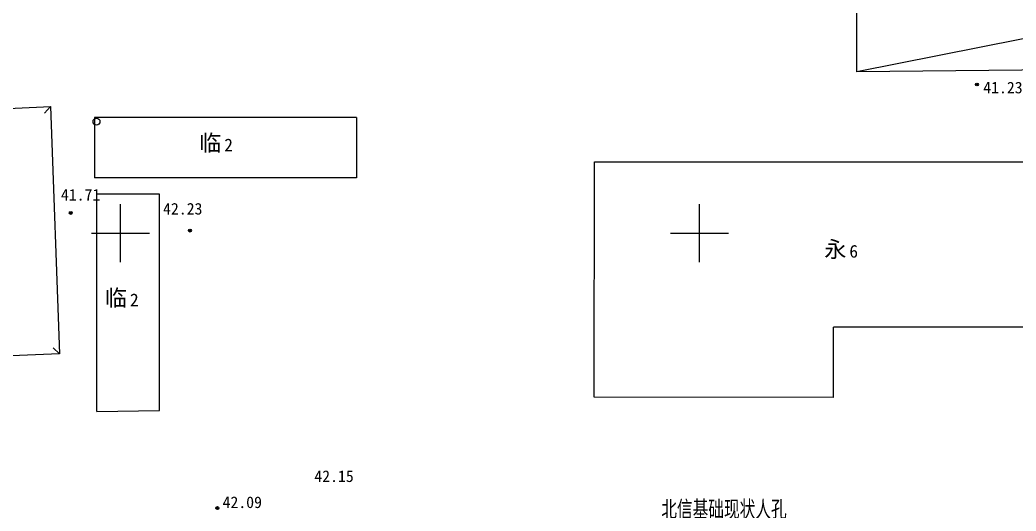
# Model space of a CAD drawing. Extents: x 501830 to 502977, y 299930 to 300245.
# Drawn here: x 502491.3 to 502577.3, y 300126 to 300168.4 of the extents above; entities that cross this region are included whole.
import ezdxf
from ezdxf.enums import TextEntityAlignment as Align

# ---------------------------------------------------------------- set-up
doc = ezdxf.new("R2010")
doc.units = 0
for name, color, linetype in [('BJ02', 7, 'Continuous'), ('BJ08', 7, 'Continuous'), ('BJ09', 7, 'Continuous'), ('TK', 7, 'Continuous'), ('新建北信', 13, 'Continuous')]:
    doc.layers.add(name, color=color, linetype=linetype)
doc.styles.add('HZTXT', font='romans', dxfattribs={"width": 0.7, "height": 4, "bigfont": 'HZTXT'})
doc.styles.get("Standard").update_dxf_attribs({"font": 'SIMFANG.TTF'})

# ---------------------------------------------------------------- blocks, each defined once
blk = doc.blocks.new('831')
for radius in [0.25, 0.15, 0.05]:
    blk.add_circle((0, 0), radius)
blk = doc.blocks.new('9371')
blk.add_circle((0, 0), 0.6)
blk = doc.blocks.new('acfgw')
at = {"color": 4}
for p, q in [((0, -5), (0, 5)), ((-5, 0), (5, 0))]:
    blk.add_line(p, q, dxfattribs=at)

msp = doc.modelspace()

# ---------------------------------------------------------------- linework, layer by layer
at = {"layer": 'BJ02', "linetype": 'Continuous'}
for points in [[(502563.589, 300163.913), (502563.589, 300169.153), (502582.522, 300169.397), (502585.334, 300169.432), (502588.215, 300169.467), (502592.022, 300169.572), (502592.057, 300164.227), (502563.589, 300163.913)], [(502483.569, 300160.434), (502493.953, 300160.922), (502494.735, 300139.585), (502484.349, 300139.131), (502483.569, 300160.434)]]:
    msp.add_lwpolyline(points, close=True, dxfattribs=at)
at = {"layer": 'BJ02', "linetype": 'Continuous', "flags": 128}
for points in [[(502592.022, 300169.572), (502563.589, 300163.913)], [(502493.953, 300160.922), (502493.445, 300160.37)], [(502494.735, 300139.585), (502494.184, 300140.094)]]:
    msp.add_lwpolyline(points, dxfattribs=at)
for points, elevation in [([(502520.387, 300159.984), (502497.762, 300159.984), (502497.762, 300154.785)], 49.428), ([(502520.387, 300159.984), (502520.374, 300154.785)], 49.428), ([(502561.57, 300135.807), (502540.903, 300135.821), (502540.92, 300156.153)], 49.661), ([(502540.92, 300156.153), (502587.346, 300156.153)], 50.848), ([(502520.374, 300154.785), (502497.762, 300154.785)], 48.063), ([(502503.359, 300134.674), (502503.359, 300153.368), (502497.97, 300153.368)], 46.519), ([(502497.97, 300134.599), (502497.97, 300153.368)], 46.885), ([(502561.57, 300135.807), (502561.57, 300141.883)], 49.661), ([(502587.346, 300141.883), (502561.57, 300141.883)], 56.079), ([(502497.97, 300134.599), (502503.359, 300134.674)], 46.885)]:
    msp.add_lwpolyline(points, dxfattribs=dict(at, elevation=elevation))
at = {"layer": 'BJ02', "linetype": 'Continuous'}
msp.add_arc((502571.952, 300137.371, 41.663), 26.357, 274.9021, 351.66069, dxfattribs=at)

# ---------------------------------------------------------------- block references
at = {"layer": 'BJ08', "linetype": 'Continuous', "xscale": 0.5, "yscale": 0.5, "zscale": 0.5}
for p in [(502573.944, 300162.83, 41.23), (502495.71, 300151.738, 41.71), (502505.999, 300150.218, 42.23), (502508.366, 300126.253, 42.09)]:
    msp.add_blockref('831', p, dxfattribs=at)
at = {"layer": 'BJ09', "linetype": 'Continuous', "xscale": 0.5, "yscale": 0.5, "zscale": 0.5}
msp.add_blockref('9371', (502497.93, 300159.63), dxfattribs=at)
at = {"layer": 'TK', "linetype": 'Continuous', "xscale": 0.5, "yscale": 0.5}
for p in [(502500, 300150), (502550, 300150)]:
    msp.add_blockref('acfgw', p, dxfattribs=at)

# ---------------------------------------------------------------- texts
at = {"layer": 'BJ02', "linetype": 'Continuous'}
for s, p in [('临', (502508.709, 300157.784)), ('永', (502562.675, 300148.605)), ('临', (502500.57, 300144.405))]:
    msp.add_text(s, height=1.4, dxfattribs=at).set_placement(p, align=Align.MIDDLE_RIGHT)
for s, p in [('2', (502508.964, 300157.609)), ('6', (502562.93, 300148.43)), ('2', (502500.825, 300144.23))]:
    msp.add_text(s, height=1.1, dxfattribs=at).set_placement(p, align=Align.MIDDLE_LEFT)
at = {"layer": 'BJ08', "linetype": 'Continuous'}
for s, p in [('41.23', (502574.489, 300162.068)), ('41.71', (502494.859, 300152.808)), ('42.23', (502503.679, 300151.602)), ('42.15', (502516.739, 300128.503)), ('42.09', (502508.816, 300126.253))]:
    msp.add_text(s, height=1, dxfattribs=at).set_placement(p)
at = {"layer": '新建北信', "color": 1, "insert": (502546.695, 300126.877), "char_height": 1.4175, "attachment_point": 1, "style": 'HZTXT'}
msp.add_mtext('{\\fSimSun|b0|i0|c134|p2;北信基础现状人孔\\P站前街#16}', dxfattribs=at)

doc.saveas('drawing.dxf')
